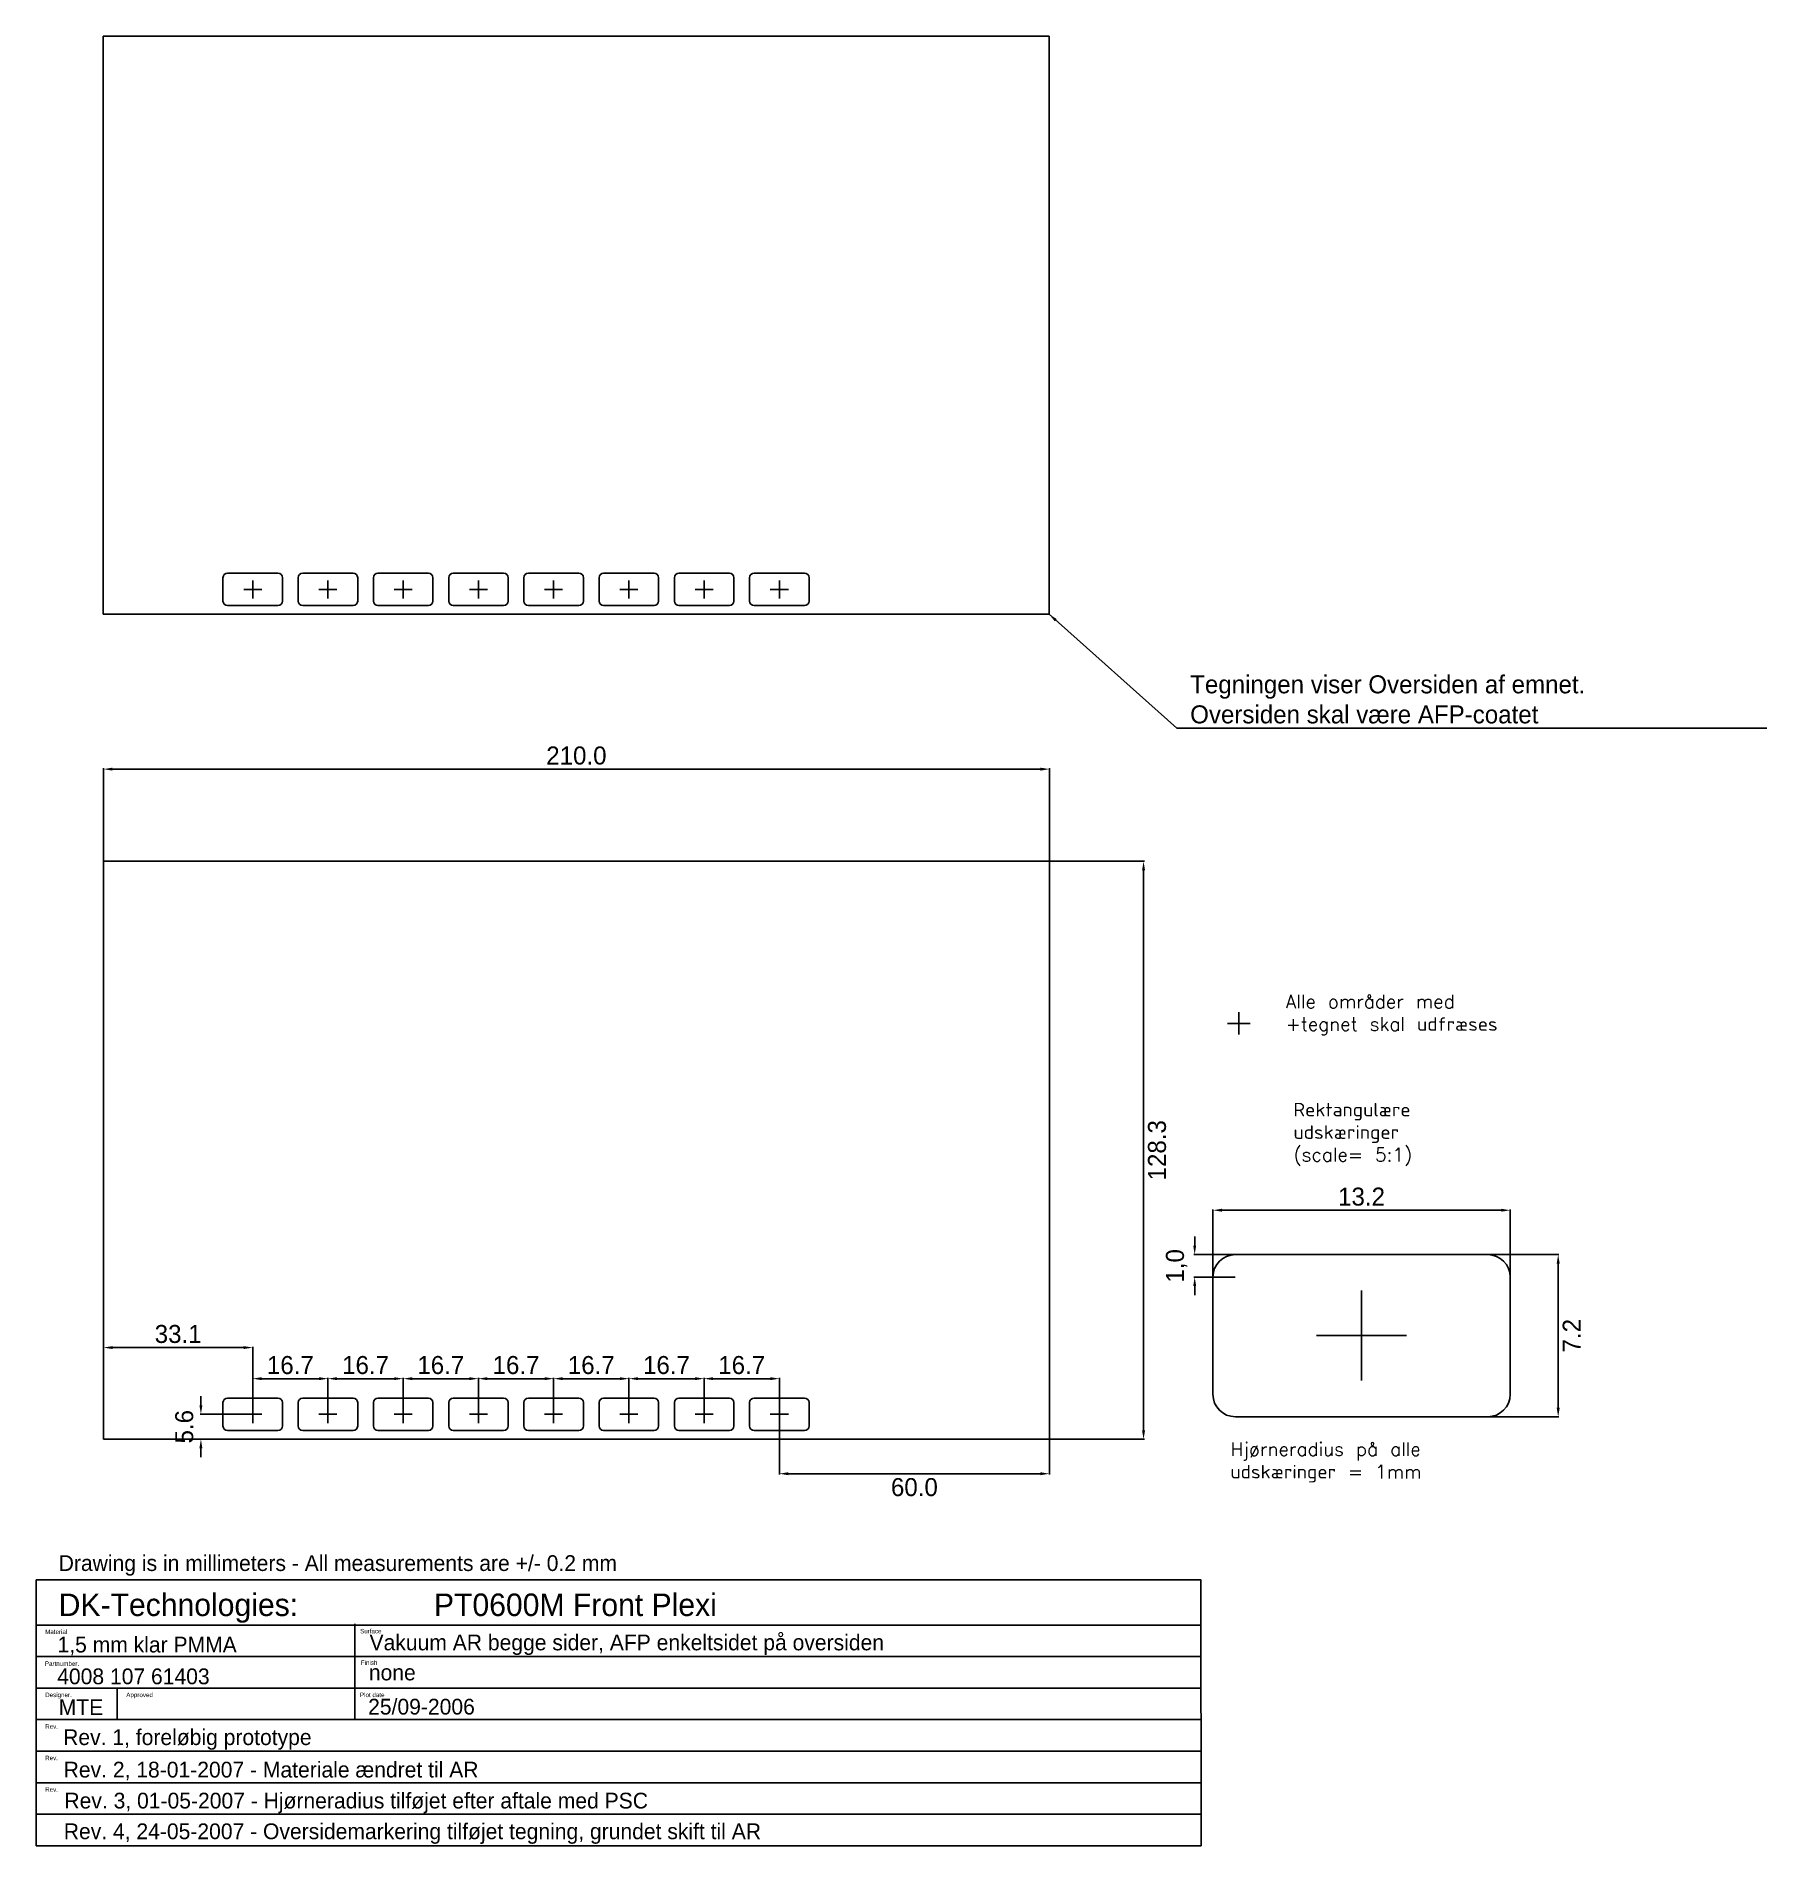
# Model space of a CAD drawing. Header units: millimetres. Extents: x 35 to 419, y -49 to 352.
import ezdxf

# ---------------------------------------------------------------- set-up
doc = ezdxf.new("R2010")
doc.units = ezdxf.units.MM
doc.header["$MEASUREMENT"] = 0
doc.layers.add('ramme', color=4, linetype='Continuous')
doc.layers.add('ramme_head', color=2, linetype='Continuous')
doc.styles.add('DK-Audio', font='ARIAL.TTF')
doc.dimstyles.new('DK-audio', dxfattribs={"dimtxt": 4, "dimasz": 2, "dimexe": 0.18, "dimexo": 0.0625, "dimgap": 1, "dimtad": 2, "dimdec": 1, "dimzin": 0, "dimdsep": 46, "dimtxsty": 'Standard', "dimcen": 5, "dimadec": 1, "dimazin": 0, "dimtfac": 1, "dimtdec": 1, "dimtofl": 0, "dimtmove": 2, "dimatfit": 3, "dimfxl": 0, "dimtolj": 1, "dimtzin": 0, "dimarcsym": 0})

# ---------------------------------------------------------------- blocks, each defined once
blk = doc.blocks.new('*D30')
at = {"layer": 'DEFPOINTS', "color": 0, "ltscale": 0.1}
for p in [(260, 169.35), (280.9, 169.35), (260, 41.05)]:
    blk.add_point(p, dxfattribs=at)
at = {"layer": 'ramme', "color": 0, "lineweight": -2, "ltscale": 0.1}
for p, q in [((260.06, 169.35), (281.08, 169.35)), ((280.9, 43.05), (280.9, 167.35)), ((260.06, 41.05), (281.08, 41.05))]:
    blk.add_line(p, q, dxfattribs=at)
at = {"layer": 'ramme', "color": 0, "ltscale": 0.1}
for points in [[(280.57, 167.35), (281.23, 167.35), (280.9, 169.35)], [(280.57, 43.05), (281.23, 43.05), (280.9, 41.05)]]:
    blk.add_solid(points, dxfattribs=at)
at = {"layer": 'ramme', "color": 0, "ltscale": 0.1, "insert": (283.9, 105.2), "char_height": 4, "attachment_point": 5, "rotation": 90}
blk.add_mtext('\\A1;128.3', dxfattribs=at)
blk = doc.blocks.new('*D31')
at = {"layer": 'DEFPOINTS', "color": 0, "ltscale": 0.1}
for p in [(50, 189.8), (50, 169.35), (260, 169.35)]:
    blk.add_point(p, dxfattribs=at)
at = {"layer": 'ramme', "color": 0, "lineweight": -2, "ltscale": 0.1}
for p, q in [((50, 169.41), (50, 189.98)), ((258, 189.8), (52, 189.8)), ((260, 169.41), (260, 189.98))]:
    blk.add_line(p, q, dxfattribs=at)
at = {"layer": 'ramme', "color": 0, "ltscale": 0.1}
for points in [[(52, 190.13), (52, 189.47), (50, 189.8)], [(258, 190.13), (258, 189.47), (260, 189.8)]]:
    blk.add_solid(points, dxfattribs=at)
at = {"layer": 'ramme', "color": 0, "ltscale": 0.1, "insert": (155, 192.8), "char_height": 4, "attachment_point": 5}
blk.add_mtext('\\A1;210.0', dxfattribs=at)
blk = doc.blocks.new('*D32')
at = {"layer": 'DEFPOINTS', "color": 0, "ltscale": 0.1}
for p in [(99.85, 54.5), (83.15, 46.6), (99.85, 46.6)]:
    blk.add_point(p, dxfattribs=at)
at = {"layer": 'ramme', "color": 0, "lineweight": -2, "ltscale": 0.1}
for p, q in [((83.15, 46.66), (83.15, 54.68)), ((85.15, 54.5), (97.85, 54.5)), ((99.85, 46.66), (99.85, 54.68))]:
    blk.add_line(p, q, dxfattribs=at)
at = {"layer": 'ramme', "color": 0, "ltscale": 0.1}
for points in [[(85.15, 54.83), (85.15, 54.17), (83.15, 54.5)], [(97.85, 54.83), (97.85, 54.17), (99.85, 54.5)]]:
    blk.add_solid(points, dxfattribs=at)
at = {"layer": 'ramme', "color": 0, "ltscale": 0.1, "insert": (91.5, 57.5), "char_height": 4, "attachment_point": 5}
blk.add_mtext('\\A1;16.7', dxfattribs=at)
blk = doc.blocks.new('*D33')
at = {"layer": 'DEFPOINTS', "color": 0, "ltscale": 0.1}
for p in [(116.55, 54.5), (99.85, 46.6), (116.55, 46.6)]:
    blk.add_point(p, dxfattribs=at)
at = {"layer": 'ramme', "color": 0, "lineweight": -2, "ltscale": 0.1}
for p, q in [((99.85, 46.66), (99.85, 54.68)), ((101.85, 54.5), (114.55, 54.5)), ((116.55, 46.66), (116.55, 54.68))]:
    blk.add_line(p, q, dxfattribs=at)
at = {"layer": 'ramme', "color": 0, "ltscale": 0.1}
for points in [[(101.85, 54.83), (101.85, 54.17), (99.85, 54.5)], [(114.55, 54.83), (114.55, 54.17), (116.55, 54.5)]]:
    blk.add_solid(points, dxfattribs=at)
at = {"layer": 'ramme', "color": 0, "ltscale": 0.1, "insert": (108.2, 57.5), "char_height": 4, "attachment_point": 5}
blk.add_mtext('\\A1;16.7', dxfattribs=at)
blk = doc.blocks.new('*D34')
at = {"layer": 'DEFPOINTS', "color": 0, "ltscale": 0.1}
for p in [(133.25, 54.5), (116.55, 46.6), (133.25, 46.6)]:
    blk.add_point(p, dxfattribs=at)
at = {"layer": 'ramme', "color": 0, "lineweight": -2, "ltscale": 0.1}
for p, q in [((116.55, 46.66), (116.55, 54.68)), ((118.55, 54.5), (131.25, 54.5)), ((133.25, 46.66), (133.25, 54.68))]:
    blk.add_line(p, q, dxfattribs=at)
at = {"layer": 'ramme', "color": 0, "ltscale": 0.1}
for points in [[(118.55, 54.83), (118.55, 54.17), (116.55, 54.5)], [(131.25, 54.83), (131.25, 54.17), (133.25, 54.5)]]:
    blk.add_solid(points, dxfattribs=at)
at = {"layer": 'ramme', "color": 0, "ltscale": 0.1, "insert": (124.9, 57.5), "char_height": 4, "attachment_point": 5}
blk.add_mtext('\\A1;16.7', dxfattribs=at)
blk = doc.blocks.new('*D35')
at = {"layer": 'DEFPOINTS', "color": 0, "ltscale": 0.1}
for p in [(149.95, 54.5), (133.25, 46.6), (149.95, 46.6)]:
    blk.add_point(p, dxfattribs=at)
at = {"layer": 'ramme', "color": 0, "lineweight": -2, "ltscale": 0.1}
for p, q in [((133.25, 46.66), (133.25, 54.68)), ((135.25, 54.5), (147.95, 54.5)), ((149.95, 46.66), (149.95, 54.68))]:
    blk.add_line(p, q, dxfattribs=at)
at = {"layer": 'ramme', "color": 0, "ltscale": 0.1}
for points in [[(135.25, 54.83), (135.25, 54.17), (133.25, 54.5)], [(147.95, 54.83), (147.95, 54.17), (149.95, 54.5)]]:
    blk.add_solid(points, dxfattribs=at)
at = {"layer": 'ramme', "color": 0, "ltscale": 0.1, "insert": (141.6, 57.5), "char_height": 4, "attachment_point": 5}
blk.add_mtext('\\A1;16.7', dxfattribs=at)
blk = doc.blocks.new('*D36')
at = {"layer": 'DEFPOINTS', "color": 0, "ltscale": 0.1}
for p in [(166.65, 54.5), (149.95, 46.6), (166.65, 46.6)]:
    blk.add_point(p, dxfattribs=at)
at = {"layer": 'ramme', "color": 0, "lineweight": -2, "ltscale": 0.1}
for p, q in [((149.95, 46.66), (149.95, 54.68)), ((151.95, 54.5), (164.65, 54.5)), ((166.65, 46.66), (166.65, 54.68))]:
    blk.add_line(p, q, dxfattribs=at)
at = {"layer": 'ramme', "color": 0, "ltscale": 0.1}
for points in [[(151.95, 54.83), (151.95, 54.17), (149.95, 54.5)], [(164.65, 54.83), (164.65, 54.17), (166.65, 54.5)]]:
    blk.add_solid(points, dxfattribs=at)
at = {"layer": 'ramme', "color": 0, "ltscale": 0.1, "insert": (158.3, 57.5), "char_height": 4, "attachment_point": 5}
blk.add_mtext('\\A1;16.7', dxfattribs=at)
blk = doc.blocks.new('*D37')
at = {"layer": 'DEFPOINTS', "color": 0, "ltscale": 0.1}
for p in [(183.35, 54.5), (166.65, 46.6), (183.35, 46.6)]:
    blk.add_point(p, dxfattribs=at)
at = {"layer": 'ramme', "color": 0, "lineweight": -2, "ltscale": 0.1}
for p, q in [((166.65, 46.66), (166.65, 54.68)), ((168.65, 54.5), (181.35, 54.5)), ((183.35, 46.66), (183.35, 54.68))]:
    blk.add_line(p, q, dxfattribs=at)
at = {"layer": 'ramme', "color": 0, "ltscale": 0.1}
for points in [[(168.65, 54.83), (168.65, 54.17), (166.65, 54.5)], [(181.35, 54.83), (181.35, 54.17), (183.35, 54.5)]]:
    blk.add_solid(points, dxfattribs=at)
at = {"layer": 'ramme', "color": 0, "ltscale": 0.1, "insert": (175, 57.5), "char_height": 4, "attachment_point": 5}
blk.add_mtext('\\A1;16.7', dxfattribs=at)
blk = doc.blocks.new('*D38')
at = {"layer": 'DEFPOINTS', "color": 0, "ltscale": 0.1}
for p in [(200.05, 54.5), (183.35, 46.6), (200.05, 46.6)]:
    blk.add_point(p, dxfattribs=at)
at = {"layer": 'ramme', "color": 0, "lineweight": -2, "ltscale": 0.1}
for p, q in [((183.35, 46.66), (183.35, 54.68)), ((185.35, 54.5), (198.05, 54.5)), ((200.05, 46.66), (200.05, 54.68))]:
    blk.add_line(p, q, dxfattribs=at)
at = {"layer": 'ramme', "color": 0, "ltscale": 0.1}
for points in [[(185.35, 54.83), (185.35, 54.17), (183.35, 54.5)], [(198.05, 54.83), (198.05, 54.17), (200.05, 54.5)]]:
    blk.add_solid(points, dxfattribs=at)
at = {"layer": 'ramme', "color": 0, "ltscale": 0.1, "insert": (191.7, 57.5), "char_height": 4, "attachment_point": 5}
blk.add_mtext('\\A1;16.7', dxfattribs=at)
blk = doc.blocks.new('*D39')
at = {"layer": 'DEFPOINTS', "color": 0, "ltscale": 0.1}
for p in [(83.15, 46.6), (71.65, 41.05), (83.15, 41.05)]:
    blk.add_point(p, dxfattribs=at)
at = {"layer": 'ramme', "color": 0, "lineweight": -2, "ltscale": 0.1}
for p, q in [((71.65, 48.6), (71.65, 50.6)), ((83.09, 46.6), (71.47, 46.6)), ((83.09, 41.05), (71.47, 41.05)), ((71.65, 39.05), (71.65, 37.05))]:
    blk.add_line(p, q, dxfattribs=at)
at = {"layer": 'ramme', "color": 0, "ltscale": 0.1}
for points in [[(71.32, 48.6), (71.98, 48.6), (71.65, 46.6)], [(71.32, 39.05), (71.98, 39.05), (71.65, 41.05)]]:
    blk.add_solid(points, dxfattribs=at)
at = {"layer": 'ramme', "color": 0, "ltscale": 0.1, "insert": (67.97, 43.83), "char_height": 4, "attachment_point": 5, "rotation": 90}
blk.add_mtext('\\A1;5.6', dxfattribs=at)
blk = doc.blocks.new('*D40')
at = {"layer": 'DEFPOINTS', "color": 0, "ltscale": 0.1}
for p in [(50.05, 61.4), (50.05, 50.2), (83.15, 50.2)]:
    blk.add_point(p, dxfattribs=at)
at = {"layer": 'ramme', "color": 0, "lineweight": -2, "ltscale": 0.1}
for p, q in [((50.05, 50.26), (50.05, 61.58)), ((81.15, 61.4), (52.05, 61.4)), ((83.15, 50.26), (83.15, 61.58))]:
    blk.add_line(p, q, dxfattribs=at)
at = {"layer": 'ramme', "color": 0, "ltscale": 0.1}
for points in [[(52.05, 61.73), (52.05, 61.07), (50.05, 61.4)], [(81.15, 61.73), (81.15, 61.07), (83.15, 61.4)]]:
    blk.add_solid(points, dxfattribs=at)
at = {"layer": 'ramme', "color": 0, "ltscale": 0.1, "insert": (66.6, 64.4), "char_height": 4, "attachment_point": 5}
blk.add_mtext('\\A1;33.1', dxfattribs=at)
blk = doc.blocks.new('*D41')
at = {"layer": 'DEFPOINTS', "color": 0, "ltscale": 0.1}
for p in [(200.05, 46.6), (260, 41.05), (260, 33.4)]:
    blk.add_point(p, dxfattribs=at)
at = {"layer": 'ramme', "color": 0, "lineweight": -2, "ltscale": 0.1}
for p, q in [((200.05, 46.54), (200.05, 33.22)), ((260, 40.99), (260, 33.22)), ((202.05, 33.4), (258, 33.4))]:
    blk.add_line(p, q, dxfattribs=at)
at = {"layer": 'ramme', "color": 0, "ltscale": 0.1}
for points in [[(202.05, 33.73), (202.05, 33.07), (200.05, 33.4)], [(258, 33.73), (258, 33.07), (260, 33.4)]]:
    blk.add_solid(points, dxfattribs=at)
at = {"layer": 'ramme', "color": 0, "ltscale": 0.1, "insert": (230.03, 30.4), "char_height": 4, "attachment_point": 5}
blk.add_mtext('\\A1;60.0', dxfattribs=at)
blk = doc.blocks.new('*D42')
at = {"layer": 'DEFPOINTS', "color": 0, "ltscale": 0.1}
for p in [(362.29, 91.89), (296.29, 77.04), (362.29, 77.04)]:
    blk.add_point(p, dxfattribs=at)
at = {"layer": 'ramme', "color": 0, "lineweight": -2, "ltscale": 0.1}
for p, q in [((296.29, 77.1), (296.29, 92.07)), ((298.29, 91.89), (360.29, 91.89)), ((362.29, 77.1), (362.29, 92.07))]:
    blk.add_line(p, q, dxfattribs=at)
at = {"layer": 'ramme', "color": 0, "ltscale": 0.1}
for points in [[(298.29, 92.22), (298.29, 91.56), (296.29, 91.89)], [(360.29, 92.22), (360.29, 91.56), (362.29, 91.89)]]:
    blk.add_solid(points, dxfattribs=at)
at = {"layer": 'ramme', "color": 0, "ltscale": 0.1, "insert": (329.29, 94.89), "char_height": 4, "attachment_point": 5}
blk.add_mtext('\\A1;13.2', dxfattribs=at)
blk = doc.blocks.new('*D43')
at = {"layer": 'DEFPOINTS', "color": 0, "ltscale": 0.1}
for p in [(357.29, 82.04), (357.29, 46.04), (372.94, 46.04)]:
    blk.add_point(p, dxfattribs=at)
at = {"layer": 'ramme', "color": 0, "lineweight": -2, "ltscale": 0.1}
for p, q in [((357.36, 82.04), (373.12, 82.04)), ((372.94, 80.04), (372.94, 48.04)), ((357.36, 46.04), (373.12, 46.04))]:
    blk.add_line(p, q, dxfattribs=at)
at = {"layer": 'ramme', "color": 0, "ltscale": 0.1}
for points in [[(372.61, 80.04), (373.28, 80.04), (372.94, 82.04)], [(372.61, 48.04), (373.28, 48.04), (372.94, 46.04)]]:
    blk.add_solid(points, dxfattribs=at)
at = {"layer": 'ramme', "color": 0, "ltscale": 0.1, "insert": (375.94, 64.04), "char_height": 4, "attachment_point": 5, "rotation": 90}
blk.add_mtext('\\A1;7.2', dxfattribs=at)
blk = doc.blocks.new('*D45')
at = {"layer": 'DEFPOINTS', "color": 0, "ltscale": 0.1}
for p in [(301.29, 82.04), (292.25, 77.04), (301.29, 77.04)]:
    blk.add_point(p, dxfattribs=at)
at = {"layer": 'ramme', "color": 0, "lineweight": -2, "ltscale": 0.1}
for p, q in [((292.25, 84.04), (292.25, 86.04)), ((301.23, 82.04), (292.07, 82.04)), ((301.23, 77.04), (292.07, 77.04)), ((292.25, 75.04), (292.25, 73.04))]:
    blk.add_line(p, q, dxfattribs=at)
at = {"layer": 'ramme', "color": 0, "ltscale": 0.1}
for points in [[(291.92, 84.04), (292.58, 84.04), (292.25, 82.04)], [(291.92, 75.04), (292.58, 75.04), (292.25, 77.04)]]:
    blk.add_solid(points, dxfattribs=at)
at = {"layer": 'ramme', "color": 0, "ltscale": 0.1, "insert": (288.24, 79.54), "char_height": 4, "attachment_point": 5, "rotation": 90}
blk.add_mtext('\\A1;1,0', dxfattribs=at)

msp = doc.modelspace()

# ---------------------------------------------------------------- linework, layer by layer
at = {"layer": 'ramme', "color": 0, "ltscale": 0.1}
for p, q in [((259.92, 352.5), (49.92, 352.5)), ((49.92, 352.5), (49.92, 224.2)), ((259.92, 352.5), (259.92, 224.2)), ((77.55, 233.3), (88.75, 233.3)), ((94.25, 233.3), (105.45, 233.3)), ((110.95, 233.3), (122.15, 233.3)), ((127.65, 233.3), (138.85, 233.3)), ((144.35, 233.3), (155.55, 233.3)), ((161.05, 233.3), (172.25, 233.3)), ((177.75, 233.3), (188.95, 233.3)), ((194.45, 233.3), (205.65, 233.3)), ((76.55, 232.3), (76.55, 227.1)), ((81.15, 229.7), (85.15, 229.7)), ((83.15, 231.7), (83.15, 227.7)), ((89.75, 232.3), (89.75, 227.1)), ((93.25, 232.3), (93.25, 227.1)), ((97.85, 229.7), (101.85, 229.7)), ((99.85, 231.7), (99.85, 227.7)), ((106.45, 232.3), (106.45, 227.1)), ((109.95, 232.3), (109.95, 227.1)), ((114.55, 229.7), (118.55, 229.7)), ((116.55, 231.7), (116.55, 227.7)), ((123.15, 232.3), (123.15, 227.1)), ((126.65, 232.3), (126.65, 227.1)), ((131.25, 229.7), (135.25, 229.7)), ((133.25, 231.7), (133.25, 227.7)), ((139.85, 232.3), (139.85, 227.1)), ((143.35, 232.3), (143.35, 227.1)), ((143.35, 232.3), (143.35, 227.1)), ((147.95, 229.7), (151.95, 229.7)), ((149.95, 231.7), (149.95, 227.7)), ((156.55, 232.3), (156.55, 227.1)), ((160.05, 232.3), (160.05, 227.1)), ((164.65, 229.7), (168.65, 229.7)), ((166.65, 231.7), (166.65, 227.7)), ((173.25, 232.3), (173.25, 227.1)), ((176.75, 232.3), (176.75, 227.1)), ((181.35, 229.7), (185.35, 229.7)), ((183.35, 231.7), (183.35, 227.7)), ((189.95, 232.3), (189.95, 227.1)), ((193.45, 232.3), (193.45, 227.1)), ((198.05, 229.7), (202.05, 229.7)), ((200.05, 231.7), (200.05, 227.7)), ((206.65, 232.3), (206.65, 227.1)), ((77.55, 226.1), (88.75, 226.1)), ((94.25, 226.1), (105.45, 226.1)), ((110.95, 226.1), (122.15, 226.1)), ((127.65, 226.1), (138.85, 226.1)), ((144.35, 226.1), (155.55, 226.1)), ((161.05, 226.1), (172.25, 226.1)), ((177.75, 226.1), (188.95, 226.1)), ((194.45, 226.1), (205.65, 226.1)), ((259.92, 224.2), (49.92, 224.2)), ((260, 169.35), (50, 169.35)), ((50, 169.35), (50, 41.05)), ((260, 169.35), (260, 41.05)), ((357.29, 82.04), (301.29, 82.04)), ((296.29, 51.04), (296.29, 77.04)), ((362.29, 51.04), (362.29, 77.04)), ((329.29, 54.07), (329.29, 74.07)), ((339.29, 64.07), (319.29, 64.07)), ((76.55, 49.2), (76.55, 44)), ((77.55, 50.2), (88.75, 50.2)), ((83.15, 48.6), (83.15, 44.6)), ((89.75, 49.2), (89.75, 44)), ((93.25, 49.2), (93.25, 44)), ((94.25, 50.2), (105.45, 50.2)), ((99.85, 48.6), (99.85, 44.6)), ((106.45, 49.2), (106.45, 44)), ((109.95, 49.2), (109.95, 44)), ((110.95, 50.2), (122.15, 50.2)), ((116.55, 48.6), (116.55, 44.6)), ((123.15, 49.2), (123.15, 44)), ((126.65, 49.2), (126.65, 44)), ((127.65, 50.2), (138.85, 50.2)), ((133.25, 48.6), (133.25, 44.6)), ((139.85, 49.2), (139.85, 44)), ((143.35, 49.2), (143.35, 44)), ((143.35, 49.2), (143.35, 44)), ((144.35, 50.2), (155.55, 50.2)), ((149.95, 48.6), (149.95, 44.6)), ((156.55, 49.2), (156.55, 44)), ((160.05, 49.2), (160.05, 44)), ((161.05, 50.2), (172.25, 50.2)), ((166.65, 48.6), (166.65, 44.6)), ((173.25, 49.2), (173.25, 44)), ((176.75, 49.2), (176.75, 44)), ((177.75, 50.2), (188.95, 50.2)), ((183.35, 48.6), (183.35, 44.6)), ((189.95, 49.2), (189.95, 44)), ((193.45, 49.2), (193.45, 44)), ((194.45, 50.2), (205.65, 50.2)), ((200.05, 48.6), (200.05, 44.6)), ((206.65, 49.2), (206.65, 44)), ((81.15, 46.6), (85.15, 46.6)), ((97.85, 46.6), (101.85, 46.6)), ((114.55, 46.6), (118.55, 46.6)), ((131.25, 46.6), (135.25, 46.6)), ((147.95, 46.6), (151.95, 46.6)), ((164.65, 46.6), (168.65, 46.6)), ((181.35, 46.6), (185.35, 46.6)), ((198.05, 46.6), (202.05, 46.6)), ((357.29, 46.04), (301.29, 46.04)), ((260, 41.05), (50, 41.05)), ((77.55, 43), (88.75, 43)), ((94.25, 43), (105.45, 43)), ((110.95, 43), (122.15, 43)), ((127.65, 43), (138.85, 43)), ((144.35, 43), (155.55, 43)), ((161.05, 43), (172.25, 43)), ((177.75, 43), (188.95, 43)), ((194.45, 43), (205.65, 43))]:
    msp.add_line(p, q, dxfattribs=at)
at = {"layer": 'ramme', "color": 5, "ltscale": 0.1}
for p, q in [((299.57, 133.37), (304.57, 133.37)), ((304.57, 133.37), (299.57, 133.37)), ((302.07, 135.87), (302.07, 130.87))]:
    msp.add_line(p, q, dxfattribs=at)
at = {"layer": 'ramme', "color": 0, "ltscale": 0.1}
for centre, radius, start, end in [((77.55, 232.3), 1, 90, 180), ((88.75, 232.3), 1, 0, 90), ((94.25, 232.3), 1, 90, 180), ((105.45, 232.3), 1, 0, 90), ((110.95, 232.3), 1, 90, 180), ((122.15, 232.3), 1, 0, 90), ((127.65, 232.3), 1, 90, 180), ((138.85, 232.3), 1, 0, 90), ((144.35, 232.3), 1, 90, 180), ((155.55, 232.3), 1, 0, 90), ((161.05, 232.3), 1, 90, 180), ((172.25, 232.3), 1, 360, 90), ((177.75, 232.3), 1, 90, 180), ((188.95, 232.3), 1, 0, 90), ((194.45, 232.3), 1, 90, 180), ((205.65, 232.3), 1, 0, 90), ((77.55, 227.1), 1, 180, 270), ((88.75, 227.1), 1, 270, 0), ((94.25, 227.1), 1, 180, 270), ((105.45, 227.1), 1, 270, 0), ((110.95, 227.1), 1, 180, 270), ((122.15, 227.1), 1, 270, 0), ((127.65, 227.1), 1, 180, 270), ((138.85, 227.1), 1, 270, 0), ((144.35, 227.1), 1, 180, 270), ((155.55, 227.1), 1, 270, 0), ((161.05, 227.1), 1, 180, 270), ((172.25, 227.1), 1, 270, 360), ((177.75, 227.1), 1, 180, 270), ((188.95, 227.1), 1, 270, 0), ((194.45, 227.1), 1, 180, 270), ((205.65, 227.1), 1, 270, 0), ((301.29, 77.04), 5, 90, 180), ((357.29, 77.04), 5, 0, 90), ((77.55, 49.2), 1, 90, 180), ((88.75, 49.2), 1, 0, 90), ((94.25, 49.2), 1, 90, 180), ((105.45, 49.2), 1, 0, 90), ((110.95, 49.2), 1, 90, 180), ((122.15, 49.2), 1, 0, 90), ((127.65, 49.2), 1, 90, 180), ((138.85, 49.2), 1, 0, 90), ((144.35, 49.2), 1, 90, 180), ((155.55, 49.2), 1, 0, 90), ((161.05, 49.2), 1, 90, 180), ((172.25, 49.2), 1, 360, 90), ((177.75, 49.2), 1, 90, 180), ((188.95, 49.2), 1, 0, 90), ((194.45, 49.2), 1, 90, 180), ((205.65, 49.2), 1, 0, 90), ((301.29, 51.04), 5, 180, 270), ((357.29, 51.04), 5, 270, 0), ((77.55, 44), 1, 180, 270), ((88.75, 44), 1, 270, 0), ((94.25, 44), 1, 180, 270), ((105.45, 44), 1, 270, 0), ((110.95, 44), 1, 180, 270), ((122.15, 44), 1, 270, 0), ((127.65, 44), 1, 180, 270), ((138.85, 44), 1, 270, 0), ((144.35, 44), 1, 180, 270), ((155.55, 44), 1, 270, 0), ((161.05, 44), 1, 180, 270), ((172.25, 44), 1, 270, 360), ((177.75, 44), 1, 180, 270), ((188.95, 44), 1, 270, 0), ((194.45, 44), 1, 180, 270), ((205.65, 44), 1, 270, 0)]:
    msp.add_arc(centre, radius, start, end, dxfattribs=at)
at = {"layer": 'ramme_head', "color": 0}
for p, q in [((35.08, -49.19), (35.08, 9.81)), ((35.08, 9.81), (293.66, 9.81)), ((293.65, 9.8), (293.66, -49.19)), ((105.85, 0.1), (105.85, -6.9)), ((35.08, -0.19), (293.66, -0.19)), ((35.08, -7.19), (293.66, -7.19)), ((105.85, -6.9), (105.85, -13.9)), ((35.08, -14.19), (293.66, -14.19)), ((53.08, -14.19), (53.08, -21.19)), ((105.85, -13.9), (105.85, -20.9)), ((35.08, -21.19), (293.66, -21.19)), ((35.08, -28.19), (293.66, -28.19)), ((35.08, -35.19), (293.66, -35.19)), ((293.66, -42.19), (35.08, -42.19)), ((293.66, -49.19), (35.08, -49.19))]:
    msp.add_line(p, q, dxfattribs=at)

# ---------------------------------------------------------------- texts
at = {"layer": 'ramme', "color": 5, "ltscale": 0.1, "insert": (291.25, 199.9), "char_height": 4, "attachment_point": 7}
msp.add_mtext('Tegningen viser Oversiden af emnet. \\POversiden skal være AFP-coatet', dxfattribs=at)
at = {"layer": 'ramme', "color": 5, "ltscale": 0.1, "char_height": 3, "attachment_point": 1, "style": 'DK-Audio'}
for s, insert, width in [('{\\Ftxt.shx;Alle områder med +tegnet skal udfræses}', (312.47, 139.72), 55.05), ('{\\Ftxt.shx;Rektangulære udskæringer\\P(scale= 5:1)}', (314.18, 115.73), 37.1508), ('{\\Ftxt.shx;Hjørneradius på alle udskæringer = 1mm }', (300.18, 40.36), 57.7)]:
    msp.add_mtext(s, dxfattribs=dict(at, insert=insert, width=width))
at = {"layer": 'ramme_head', "color": 0}
for s, height, p in [('Drawing is in millimeters - All measurements are +/- 0.2 mm', 3.5, (40.08, 11.81)), ('DK-Technologies:', 5, (40.08, 1.81)), ('PT0600M Front Plexi', 5, (123.38, 1.81)), ('Material', 1, (37.08, -2.19)), ('1,5 mm klar PMMA', 3.5, (39.82, -6.28)), ('Surface', 1, (106.99, -2.04)), ('Vakuum AR begge sider, AFP enkeltsidet på oversiden', 3.5, (109.08, -5.8)), ('Finish', 1, (107.15, -9.04)), ('Partnumber.', 1, (37.02, -9.25)), ('4008 107 61403', 3.5, (39.75, -13.33)), ('none', 3.5, (108.93, -12.47)), ('Designer.', 1, (37.08, -16.19)), ('Approved', 1, (55.08, -16.19)), ('Plot date', 1, (106.96, -16.19)), ('MTE', 3.5, (40.08, -20.19)), ('25/09-2006', 3.5, (108.77, -20.06)), ('Rev.', 1, (37.08, -23.19)), ('Rev. 1, foreløbig prototype', 3.5, (41.07, -26.83)), ('Rev.', 1, (37.08, -30.19)), ('Rev. 2, 18-01-2007 - Materiale ændret til AR', 3.5, (41.18, -34.03)), ('Rev.', 1, (37.08, -37.19)), ('Rev. 3, 01-05-2007 - Hjørneradius tilføjet efter aftale med PSC', 3.5, (41.35, -40.91)), ('Rev. 4, 24-05-2007 - Oversidemarkering tilføjet tegning, grundet skift til AR', 3.5, (41.21, -47.72))]:
    msp.add_text(s, height=height, dxfattribs=at).set_placement(p)

# ---------------------------------------------------------------- dimensions: what is measured, and where the dimension line sits
at = {"layer": 'ramme', "color": 5, "ltscale": 0.1}
for base, p1, p2, picture, middle in [((50, 189.8), (260, 169.35), (50, 169.35), '*D31', (155, 192.8)), ((50.05, 61.4), (83.15, 50.2), (50.05, 50.2), '*D40', (66.6, 64.4)), ((99.85, 54.5), (83.15, 46.6), (99.85, 46.6), '*D32', (91.5, 57.5)), ((116.55, 54.5), (99.85, 46.6), (116.55, 46.6), '*D33', (108.2, 57.5)), ((133.25, 54.5), (116.55, 46.6), (133.25, 46.6), '*D34', (124.9, 57.5)), ((149.95, 54.5), (133.25, 46.6), (149.95, 46.6), '*D35', (141.6, 57.5)), ((166.65, 54.5), (149.95, 46.6), (166.65, 46.6), '*D36', (158.3, 57.5)), ((183.35, 54.5), (166.65, 46.6), (183.35, 46.6), '*D37', (175, 57.5)), ((200.05, 54.5), (183.35, 46.6), (200.05, 46.6), '*D38', (191.7, 57.5)), ((260, 33.4), (200.05, 46.6), (260, 41.05), '*D41', (230.025, 30.4))]:
    dim = msp.add_linear_dim(base=base, p1=p1, p2=p2, dimstyle='DK-audio', dxfattribs=at)
    dim.commit()
    dim.dimension.update_dxf_attribs({"geometry": picture, "text_midpoint": middle})
for base, p1, p2, picture, middle in [((280.9, 169.35), (260, 41.05), (260, 169.35), '*D30', (283.9, 105.2)), ((71.65, 41.05), (83.15, 46.6), (83.15, 41.05), '*D39', (67.97, 43.825))]:
    dim = msp.add_linear_dim(base=base, p1=p1, p2=p2, angle=90, dimstyle='DK-audio', dxfattribs=at)
    dim.commit()
    dim.dimension.update_dxf_attribs({"geometry": picture, "text_midpoint": middle})
dim = msp.add_linear_dim(base=(362.29, 91.89), p1=(296.29, 77.04), p2=(362.29, 77.04), text='13.2', dimstyle='DK-audio', dxfattribs=at)
dim.commit()
dim.dimension.update_dxf_attribs({"geometry": '*D42', "text_midpoint": (329.29, 94.89)})
for base, p1, p2, text, picture, middle in [((292.25, 77.04), (301.29, 82.04), (301.29, 77.04), '1,0', '*D45', (288.24, 79.54)), ((372.94, 46.04), (357.29, 82.04), (357.29, 46.04), '7.2', '*D43', (375.94, 64.04))]:
    dim = msp.add_linear_dim(base=base, p1=p1, p2=p2, angle=90, text=text, dimstyle='DK-audio', dxfattribs=at)
    dim.commit()
    dim.dimension.update_dxf_attribs({"geometry": picture, "text_midpoint": middle})

# ---------------------------------------------------------------- leaders
at = {"layer": 'ramme', "color": 5, "ltscale": 0.1, "annotation_type": 0, "has_hookline": 1, "hookline_direction": 0, "text_width": 128}
msp.add_leader([(259.92, 224.2), (288.25, 198.9), (290.25, 198.9)], dimstyle='DK-audio', dxfattribs=at)

doc.saveas('drawing.dxf')
